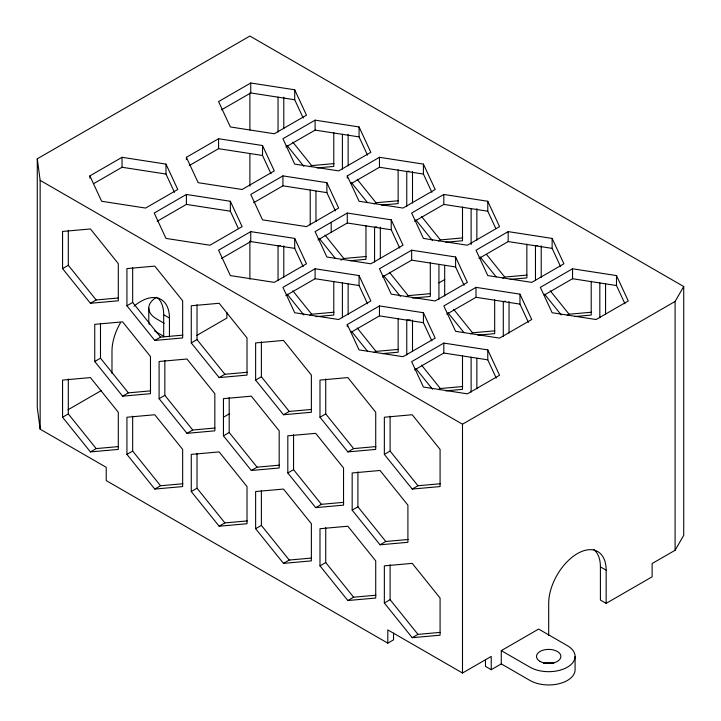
<?xml version="1.0" encoding="UTF-8"?>
<svg xmlns="http://www.w3.org/2000/svg" width="721" height="721" viewBox="0 0 721 721"><rect width="100%" height="100%" fill="white"/><g stroke="black" fill="none" stroke-linecap="round" stroke-linejoin="round"><path stroke-width="1.08" d="M37.276 158.8L40.151 180.358L462.494 424.2L675.099 301.45L683.724 286.525L249.89 36.05L37.276 158.8L37.276 407.617L40.151 429.184L106.23 467.334L106.23 480.601L387.799 643.159L393.54 639.842L393.54 633.209M593.68 549.411A40.628 23.46 -60 0 1 600.404 566.859L600.404 600.034L606.154 603.351L652.117 576.809L652.117 563.543L675.099 550.267L683.724 535.342L683.724 286.525M89.855 175.888L122.038 157.304L165.992 164.109L177.772 189.488L145.588 208.063L101.634 201.267L89.855 175.888L89.855 178.096M250.746 82.996L218.571 101.571L230.35 126.95L274.304 133.755L306.488 115.171L294.709 89.792L250.746 82.996L250.746 92.946L221.5 109.835M93.757 183.585L122.038 167.263L165.992 174.058L174.473 192.336M186.397 157.304L218.571 138.729L262.525 145.525L274.304 170.904L242.13 189.488L198.167 182.683L186.397 157.304L186.397 159.521M189.317 165.569L218.571 148.679L262.525 155.484L271.006 173.752M186.397 194.463L154.213 213.037L165.992 238.417L209.946 245.221L242.13 226.637L230.35 201.267L186.397 194.463L186.397 204.413L157.142 221.302M315.104 120.155L282.929 138.729L294.709 164.109L338.663 170.904L370.837 152.329L359.067 126.95L315.104 120.155L315.104 130.104L285.849 146.994M62.565 268.609L62.565 231.45L90.431 228.963L118.298 263.634L118.298 300.792L90.431 303.28L62.565 268.609L68.306 265.292L68.306 230.387M282.929 175.888L250.746 194.463L262.525 219.842L306.488 226.637L338.663 208.063L326.883 182.683L282.929 175.888L282.929 185.838L253.675 202.727M309.742 166.704L311.661 165.605L333.949 163.613M90.431 303.28L96.172 299.963L118.469 297.971M250.746 231.621L218.571 250.196L230.35 275.575L274.304 282.38L306.488 263.796L294.709 238.417L250.746 231.621L250.746 241.571L221.5 258.46M347.288 175.888L379.462 157.304L423.416 164.109L435.196 189.488L403.021 208.063L359.067 201.267L347.288 175.888L347.288 178.096M126.923 305.767L126.923 268.609L154.79 266.121L182.656 300.792L182.656 337.942L154.79 340.438L126.923 305.767L132.664 302.45L132.664 267.545M351.19 183.585L379.462 167.263L423.416 174.058L431.897 192.336M347.288 213.037L315.104 231.621L326.883 257L370.837 263.796L403.021 245.221L391.242 219.842L347.288 213.037L347.288 222.996L317.943 239.931M94.739 361.5L94.739 324.342L122.606 321.854L150.473 356.525L150.473 393.684L122.606 396.171L94.739 361.5L100.489 358.184L100.489 323.278M374.1 203.863L376.011 202.754L398.307 200.762M154.79 340.438L160.531 337.122L182.828 335.13M67.927 409.825L101.445 390.476M196.707 335.472L226.899 318.042L226.899 312.517M315.104 268.78L282.929 287.355L294.709 312.734L338.663 319.529L370.837 300.954L359.067 275.575L315.104 268.78L315.104 278.73L285.849 295.619M443.821 194.463L411.646 213.037L423.416 238.417L467.379 245.221L499.554 226.637L487.775 201.267L443.821 194.463L443.821 204.413L414.566 221.302M62.565 417.243L62.565 380.084L90.431 377.588L118.298 412.259L118.298 449.417L90.431 451.905L62.565 417.243L68.306 413.917L68.306 379.012M191.272 342.926L191.272 305.767L219.148 303.28L247.015 337.942L247.015 375.1L219.148 377.588L191.272 342.926L197.022 339.609L197.022 304.704M340.961 260.155L343.836 258.497L366.133 256.505M122.606 396.171L128.356 392.855L150.644 390.863M411.646 250.196L379.462 268.78L391.242 294.15L435.196 300.954L467.379 282.38L455.6 257L411.646 250.196L411.646 260.146L382.391 277.035M159.098 398.659L159.098 361.5L186.964 359.013L214.831 393.684L214.831 430.834L186.964 433.33L159.098 398.659L164.848 395.342L164.848 360.437M309.742 315.338L311.661 314.23L333.949 312.238M438.458 241.021L440.369 239.913L462.666 237.921M90.431 451.905L96.172 448.588L118.469 446.596M219.148 377.588L224.889 374.271L247.186 372.279M347.288 324.513L379.462 305.929L423.416 312.734L435.196 338.113L403.021 356.688L359.067 349.892L347.288 324.513L347.288 326.721M508.179 231.621L476.004 250.196L487.775 275.575L531.737 282.38L563.912 263.796L552.133 238.417L508.179 231.621L508.179 241.571L478.924 258.46M126.923 454.392L126.923 417.234L154.79 414.746L182.656 449.417L182.656 486.576L154.79 489.063L126.923 454.392L132.664 451.076L132.664 416.17M255.631 380.084L255.631 342.926L283.497 340.429L311.373 375.1L311.373 412.259L283.497 414.746L255.631 380.084L261.381 376.759L261.381 341.853M406.274 296.755L408.194 295.646L430.491 293.654M351.19 332.21L379.462 315.888L423.416 322.684L431.897 340.961M438.936 282.875L444.686 279.559M186.964 433.33L192.714 430.013L215.002 428.022M223.456 417.234L229.197 413.917M476.004 287.355L443.821 305.929L455.6 331.309L499.554 338.113L531.737 319.529L519.958 294.15L476.004 287.355L476.004 297.304L446.75 314.194M223.456 435.817L223.456 398.659L251.323 396.171L279.189 430.834L279.189 467.992L251.323 470.48L223.456 435.817L229.197 432.501L229.197 397.523M374.1 352.488L376.011 351.388L398.307 349.397M502.816 278.18L504.727 277.071L527.024 275.08M154.79 489.063L160.531 485.747L182.828 483.755M283.497 414.746L289.247 411.43L311.544 409.438M443.821 343.088L411.646 361.663L423.416 387.042L467.379 393.846L499.554 375.262L487.775 349.892L443.821 343.088L443.821 353.038L414.566 369.927M572.537 268.78L540.353 287.355L552.133 312.734L596.096 319.529L628.27 300.954L616.491 275.575L572.537 268.78L572.537 278.73L544.256 295.051M191.272 491.551L191.272 454.392L219.148 451.905L247.015 486.576L247.015 523.725L219.148 526.222L191.272 491.551L197.022 488.234L197.022 453.329M319.989 417.234L319.989 380.075L347.855 377.588L375.722 412.259L375.722 449.417L347.855 451.905L319.989 417.234L325.739 413.917L325.739 379.012M470.633 333.913L472.552 332.805L494.84 330.813M251.323 470.48L257.073 467.163L279.36 465.171M287.814 472.976L287.814 435.817L315.681 433.33L343.547 467.992L343.547 505.151L315.681 507.638L287.814 472.976L293.555 469.65L293.555 434.745M438.458 389.646L440.369 388.538L462.666 386.546M567.175 315.329L569.085 314.23L591.382 312.238M219.148 526.222L224.889 522.905L247.186 520.913M347.855 451.905L353.605 448.588L375.902 446.596M255.631 528.709L255.631 491.551L283.497 489.063L311.373 523.725L311.373 560.884L283.497 563.371L255.631 528.709L261.381 525.393L261.381 490.487M384.347 454.392L384.347 417.234L412.214 414.746L440.08 449.417L440.08 486.567L412.214 489.063L384.347 454.392L390.097 451.076L390.097 416.17M315.681 507.638L321.422 504.321L343.719 502.33M352.172 510.126L352.172 472.967L380.039 470.48L407.906 505.151L407.906 542.309L380.039 544.797L352.172 510.126L357.913 506.809L357.913 471.904M412.214 489.063L417.964 485.747L440.252 483.755M283.497 563.371L289.247 560.055L311.544 558.063M319.989 565.868L319.989 528.709L347.855 526.222L375.722 560.884L375.722 598.042L347.855 600.53L319.989 565.868L325.739 562.542L325.739 527.637M380.039 544.797L385.78 541.48L408.077 539.488M347.855 600.53L353.605 597.213L375.902 595.222M384.347 603.017L384.347 565.859L412.214 563.371L440.08 598.042L440.08 635.201L412.214 637.688L384.347 603.017L390.097 599.701L390.097 564.795M412.214 637.688L417.964 634.372L440.252 632.38M387.799 643.159L387.799 629.893L462.494 673.017L491.226 656.434L491.226 669.701L485.476 666.384L485.476 659.751M501.284 650.63L538.632 629.063L567.364 645.646A26.407 15.249 0 0 1 567.364 667.213A26.407 15.249 0 0 1 530.016 667.213L501.284 650.63L501.284 663.897L530.016 680.48A26.407 15.249 0 0 0 558.793 683.787A26.407 15.249 0 0 0 575.097 669.701L575.097 656.434M491.226 669.701L501.284 663.897M317.06 167.921L333.778 166.425L333.778 132.646M408.987 171.21L406.761 171.409L406.761 206.314M381.418 205.079L398.136 203.583L398.136 169.805M376.813 226.944L374.578 227.142L374.578 262.047M280.271 245.519L278.045 245.726L278.045 280.622M445.776 242.238L462.494 240.742L462.494 206.963M350.352 260.714L365.962 259.317L365.962 225.538M537.704 245.519L535.469 245.717L535.469 280.622M510.135 279.387L526.853 277.9L526.853 244.122M412.475 298.07L430.311 296.475L430.311 262.696M315.942 316.654L333.778 315.059L333.778 281.28M505.52 301.252L503.294 301.459L503.294 336.356M410.105 319.736L406.761 320.034L406.761 354.939M574.484 316.546L591.211 315.059L591.211 281.271M477.951 335.13L494.669 333.634L494.669 299.756M382.527 353.605L398.136 352.209L398.136 318.43M445.776 390.863L462.494 389.367L462.494 355.588M250.746 92.946L294.709 99.75L303.19 118.019M315.104 130.104L359.067 136.9L367.548 155.177M443.821 204.413L487.775 211.217L495.787 228.476M282.929 185.838L326.883 192.633L335.364 210.911M508.179 241.571L552.133 248.375L560.614 266.644M347.288 222.996L391.242 229.792L399.722 248.069M186.397 204.413L230.35 211.217L238.354 228.476M572.537 278.73L616.491 285.525L624.972 303.802M411.646 260.146L455.6 266.95L464.081 285.219M250.746 241.571L294.709 248.375L303.19 266.644M476.004 297.304L519.958 304.109L528.439 322.377M315.104 278.73L359.067 285.525L367.548 303.802M443.821 353.038L487.775 359.842L496.255 378.11M157.755 297.953A40.628 23.46 -60 0 1 163.694 314.726L169.435 318.042L169.435 336.842M600.404 566.859L606.154 570.176L606.154 603.351M164.172 323.296L156.511 318.871A26.407 15.249 0 0 1 156.511 297.313M164.172 336.563L156.511 332.147A26.407 15.249 0 0 1 154.664 330.957M550.276 290.824L569.085 314.23M544.526 294.141L561.253 314.942M486.612 254.54L504.727 277.071M480.177 256.982L496.192 276.918M421.56 216.516L440.369 239.913M415.819 219.833L432.537 240.634M357.201 179.358L376.011 202.754M453.743 309.408L472.552 332.805M351.46 182.674L367.485 202.61M447.993 312.725L464.018 332.66M292.843 142.199L311.661 165.605M389.385 272.25L408.194 295.646M287.102 145.516L303.82 166.317M383.635 275.566L400.353 296.367M325.027 235.091L343.836 258.497M421.56 365.141L440.369 388.538M319.277 238.408L335.301 258.343M415.819 368.458L432.537 389.259M357.201 327.983L376.011 351.388M351.46 331.3L367.485 351.235M292.843 290.824L311.661 314.23M287.102 294.141L303.82 314.942M390.097 451.076L417.964 485.747M325.739 413.917L353.605 448.588M261.381 376.759L289.247 411.43M357.913 506.809L385.78 541.48M197.022 339.609L224.889 374.271M293.555 469.65L321.422 504.321M390.097 599.701L417.964 634.372M132.664 302.45L160.531 337.122M229.197 432.501L257.073 467.163M325.739 562.542L353.605 597.213M68.306 265.292L96.172 299.963M164.848 395.342L192.714 430.013M261.381 525.393L289.247 560.055M100.489 358.184L128.356 392.855M197.022 488.234L224.889 522.905M132.664 451.076L160.531 485.747M68.306 413.917L96.172 448.588M675.099 301.45L675.099 550.267M616.491 275.575L616.491 285.525M605.577 284.065L605.577 314.464M599.827 282.875L599.827 317.781M552.133 238.417L552.133 248.375M548.69 635.417L548.69 603.351A40.628 23.46 -60 0 1 577.422 553.584A40.628 23.46 -60 0 1 606.154 570.176M541.219 245.78L541.219 277.306M519.958 294.15L519.958 304.109M509.044 301.513L509.044 333.039M487.775 201.267L487.775 211.217M487.775 349.892L487.775 359.842M476.86 208.621L476.86 240.147M476.86 358.373L476.86 388.781M471.119 208.567L471.119 244.59M471.119 357.192L471.119 392.098M462.494 424.2L462.494 673.017M455.6 257L455.6 266.95M444.686 265.355L444.686 295.952M438.936 264.301L438.936 299.269M423.416 164.109L423.416 174.058M423.416 312.734L423.416 322.684M412.502 171.463L412.502 202.998M412.502 320.097L412.502 351.623M391.242 219.842L391.242 229.792M380.327 227.205L380.327 258.731M379.462 157.304L379.462 167.263M379.462 305.929L379.462 315.888M359.067 126.95L359.067 136.9M359.067 275.575L359.067 285.525M348.144 134.313L348.144 165.839M348.144 284.065L348.144 314.464M342.403 134.25L342.403 169.156M342.403 282.875L342.403 317.781M331.2 222.329L331.2 232.279M326.883 182.683L326.883 192.633M315.969 191.173L315.969 221.572M310.219 189.984L310.219 224.889M294.709 89.792L294.709 99.75M294.709 238.417L294.709 248.375M283.786 97.155L283.786 128.68M283.786 245.78L283.786 277.306M278.045 97.092L278.045 131.997M262.525 145.525L262.525 155.484M249.89 93.009L249.89 130.014M249.89 153.564L249.89 186.09M249.89 241.039L249.89 279.171M230.35 201.267L230.35 211.217M218.571 138.729L218.571 148.679M165.992 164.109L165.992 174.058M163.694 314.726L163.694 336.842M148.778 308.092L148.778 321.359A26.407 15.249 0 0 0 149.283 324.342M122.038 157.304L122.038 167.263M111.98 373.334L111.98 351.217A40.628 23.46 -60 0 1 120.389 322.9M40.151 180.358L40.151 429.184M543.535 663.32A12.194 7.039 0 0 1 553.845 663.32M134.079 306.182A40.628 23.46 -60 0 1 169.435 318.042M540.065 661.409A12.194 7.039 0 0 0 560.46 658.255A12.194 7.039 0 0 0 545.536 649.63A12.194 7.039 0 0 0 540.065 661.409"/></g></svg>
